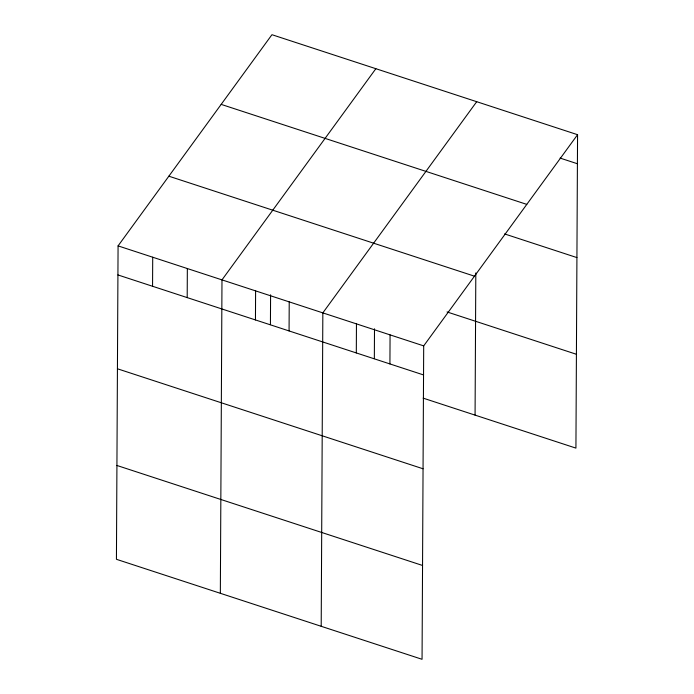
<?xml version="1.0" encoding="UTF-8"?>
<svg xmlns="http://www.w3.org/2000/svg" width="694" height="694" viewBox="0 0 694 694"><rect width="100%" height="100%" fill="white"/><g stroke="black" fill="none" stroke-linecap="round" stroke-linejoin="round"><path stroke-width="1.04" d="M118.075 245.884L116.436 559.303L422.056 659.3L423.696 345.881L577.564 134.697L271.944 34.7L118.075 245.884L423.696 345.881M152.559 286.275L152.715 257.214M187.198 297.605L187.345 268.552M220.345 593.301L221.985 279.882L375.862 68.697M255.453 319.934L255.6 290.881M270.426 324.662L270.591 294.803M289.068 330.934L289.224 301.881M321.201 626.3L322.84 312.881L476.709 101.697M356.308 352.934L356.456 323.881M374.344 358.659L374.5 328.8M389.924 363.934L390.071 334.881M475.069 415.116L475.815 272.933M577.564 134.697L575.925 448.116L423.114 398.122M560.093 158.085L577.417 163.749M221.169 104.386L526.789 204.383M504.59 233.93L576.922 257.595M168.85 176.189L474.47 276.186M447.04 311.944L576.419 354.278M117.919 274.937L423.54 374.934M117.433 368.783L423.045 468.78M116.922 465.466L422.542 565.463"/></g></svg>
